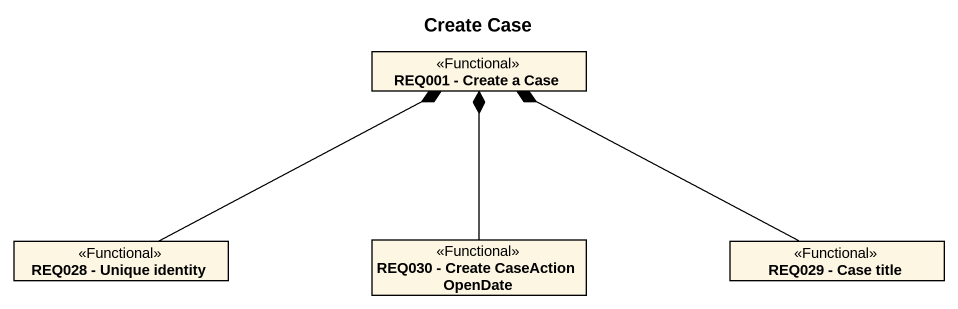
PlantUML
@startuml
title Create Case
hide circle
hide empty members
class "REQ001 - Create a Case" as REQ001_Create_a_Case <<Functional>>
class "REQ028 - Unique identity" as REQ028_Unique_identity <<Functional>>
class "REQ030 - Create CaseAction OpenDate" as REQ030_Create_CaseAction <<Functional>>
class "REQ029 - Case title" as REQ029_Case_title <<Functional>>
REQ028_Unique_identity -right-* REQ001_Create_a_Case
REQ030_Create_CaseAction -up-* REQ001_Create_a_Case
REQ029_Case_title -left-* REQ001_Create_a_Case
@enduml
